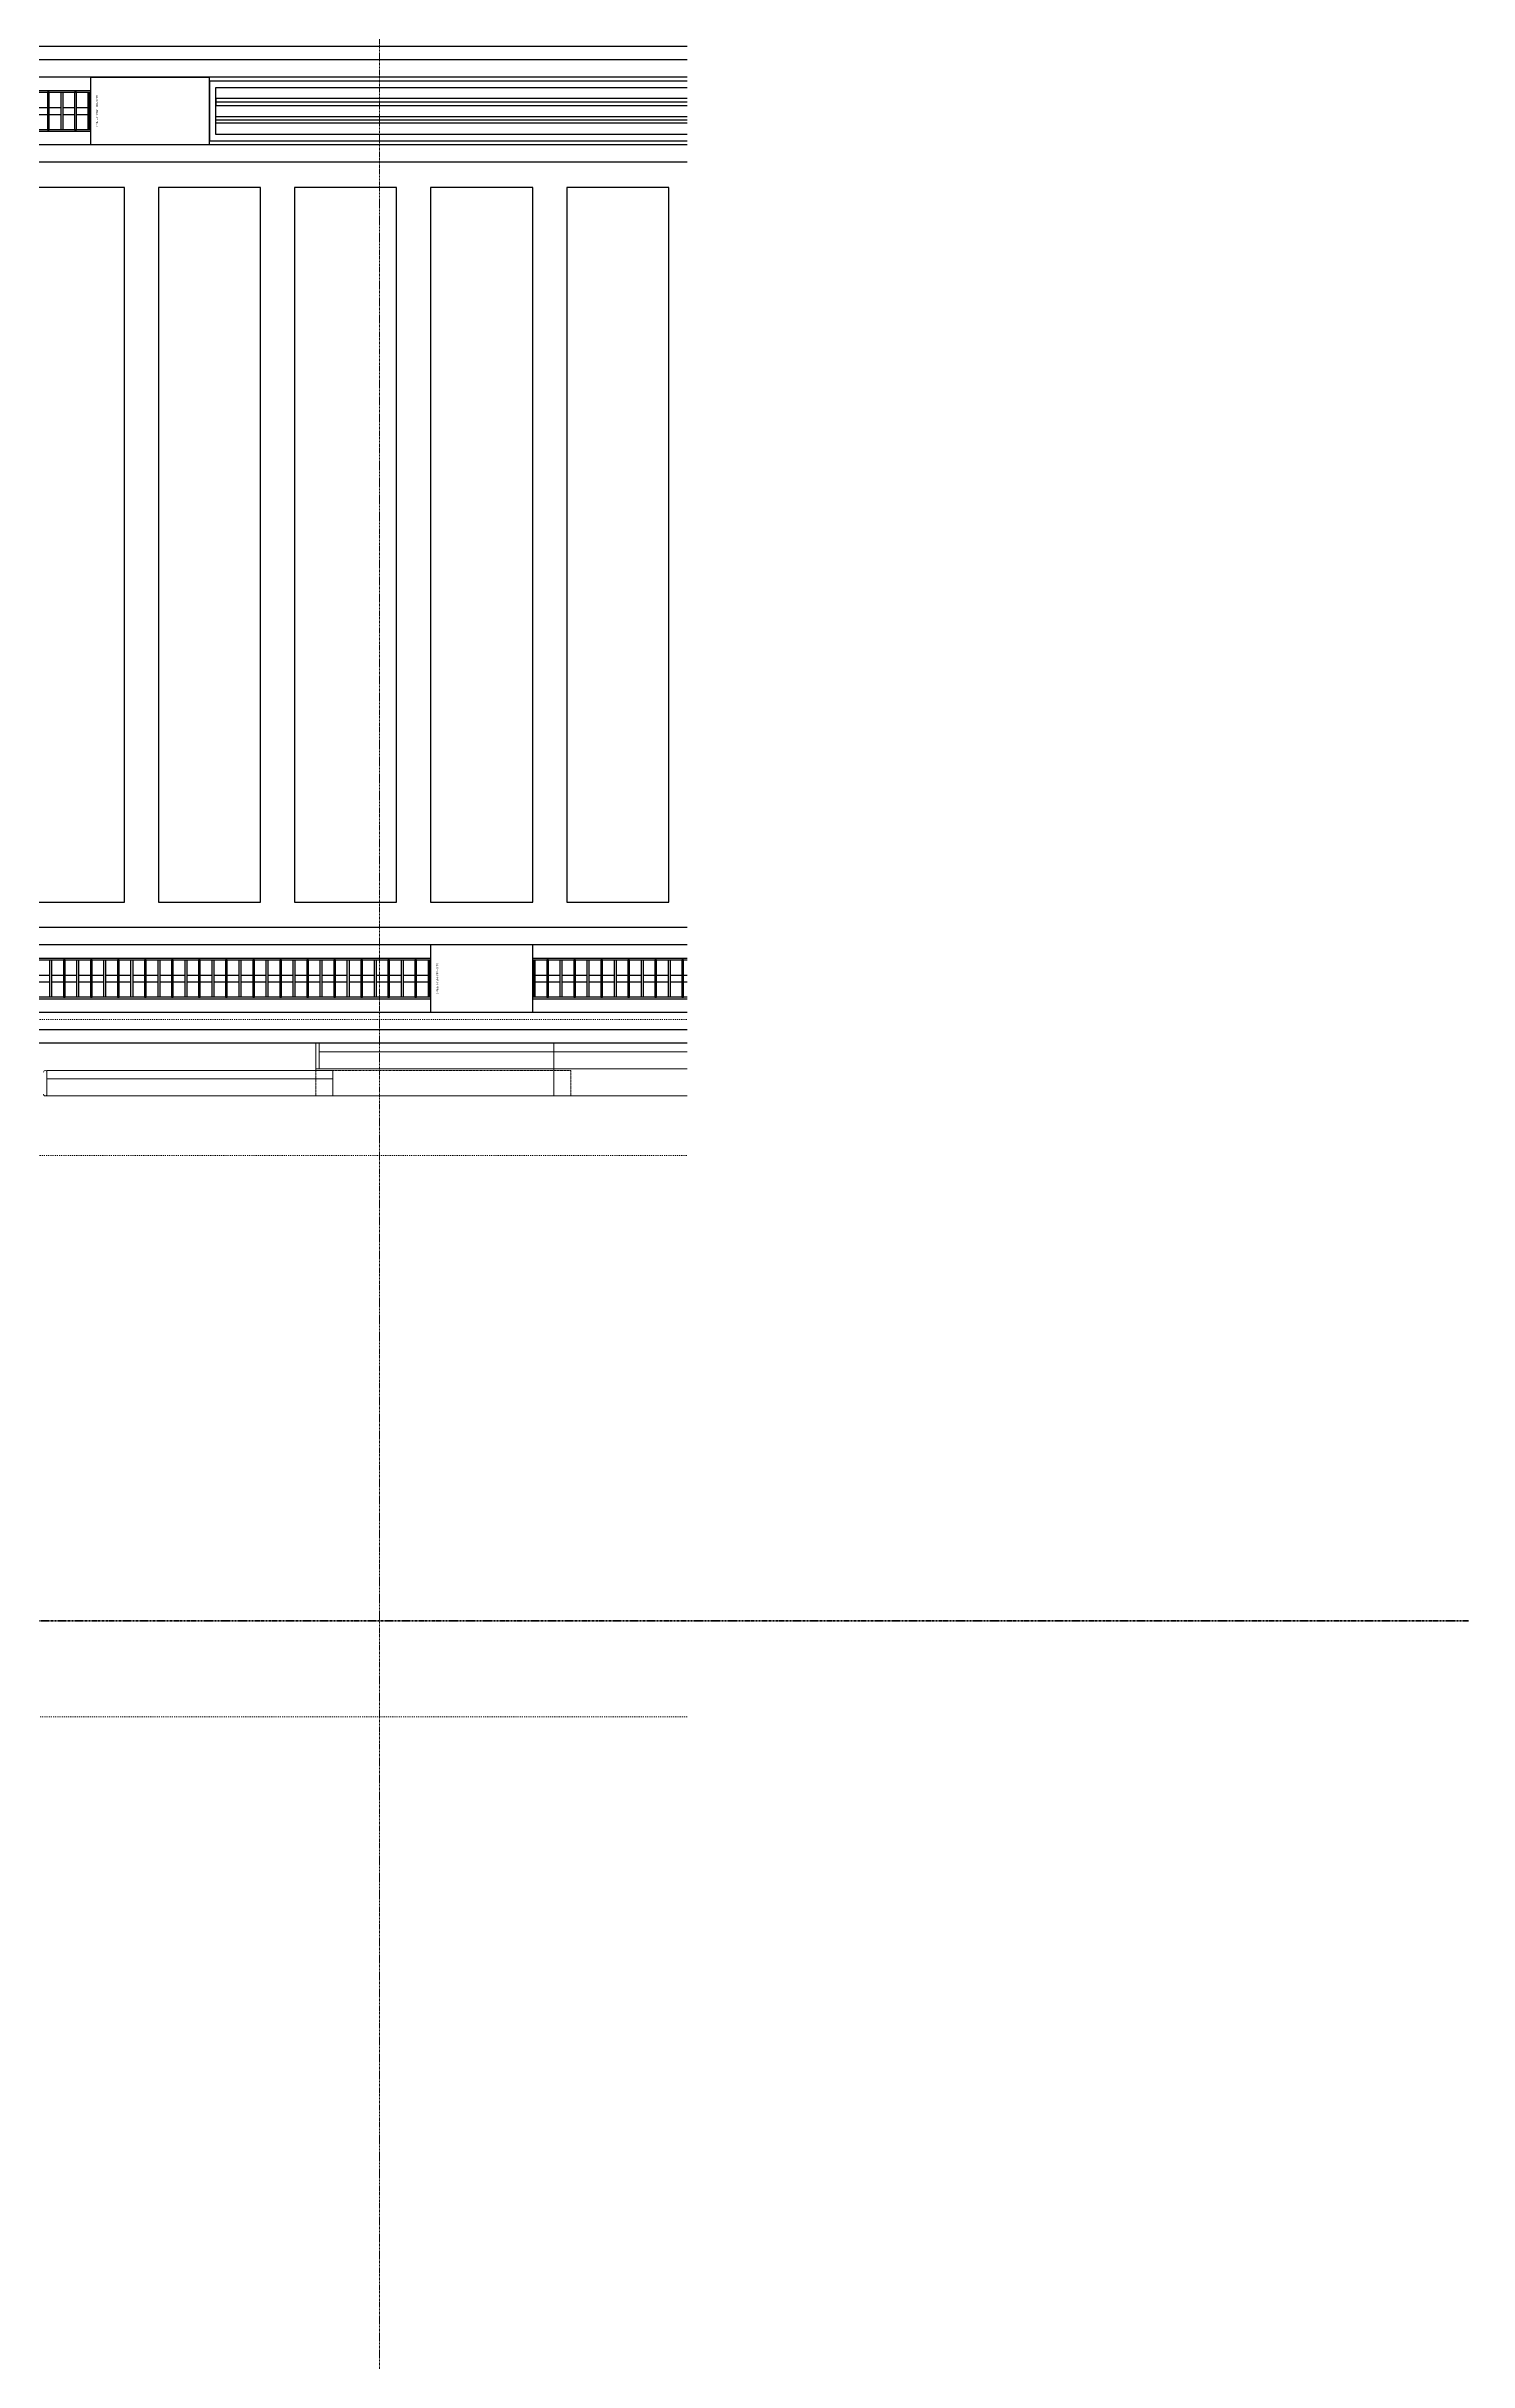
# Model space of a CAD drawing. Header units: millimetres. Extents: x -795739 to -715748, y -34378 to 22353.
# Drawn here: x -722862 to -718682, y -3776 to 3029 of the extents above; entities that cross this region are included whole.
import ezdxf
from ezdxf.enums import TextEntityAlignment as Align
from ezdxf.xclip import XClip

# ---------------------------------------------------------------- set-up
doc = ezdxf.new("R2010")
doc.units = ezdxf.units.MM
doc.header["$XCLIPFRAME"] = 0
for name, pattern in [('DASH', [6.35, 3.175, -3.175]), ('DPA_Grid _ Level 100', [10, 5.5, -1.6, 1.3, -1.6]), ('DPA_Hidden 500', [1.4, 0.8, -0.6])]:
    doc.linetypes.add(name, pattern=pattern)
for name, color, linetype in [('000 - WIPEOUT', 250, 'Continuous'), ('001 - ASCESSORIES', 251, 'Continuous'), ('008 - LIGHTING', 1, 'Continuous'), ('A04_TUBE SERIES', 2, 'Continuous'), ('A11_ALU.SOLID SHEET', 2, 'Continuous')]:
    doc.layers.add(name, color=color, linetype=linetype)
for name, color, linetype, lineweight in [('A-GENM', 1, 'Continuous', 9), ('A-GENM-HDLN', 2, 'DPA_Hidden 500', 9), ('G-ANNO-SECL', 3, 'Continuous', 9), ('Q-SPCQ', 2, 'Continuous', 9), ('Q-SPCQ-HDLN', 2, 'DASH', 9), ('S-GRID', 251, 'Continuous', 9)]:
    doc.layers.add(name, color=color, linetype=linetype, lineweight=lineweight)

# ---------------------------------------------------------------- blocks, each defined once
blk = doc.blocks.new('DPA_Speciality_PlatformScreenDoor - Length_135300-12767973-4282-01 ENLARGED LOWER PLATFORM LEVEL - REFLECTED CEILING PLAN - SHEET 3')
at = {"layer": 'A-GENM'}
for p, q in [((5337.5, -250), (5535.3, -250)), ((5535.3, -250), (5337.5, -250)), ((5432.5, -250), (5342.5, -250)), ((5342.5, -250), (5432.5, -250)), ((5442.5, -250), (5532.5, -250)), ((5532.5, -250), (5442.5, -250)), ((4590.3, -330), (4714.1, -330)), ((4600.9, -330), (4654, -330)), ((4650.4, -330), (4703.5, -330))]:
    blk.add_line(p, q, dxfattribs=at)
at = {"layer": 'A-GENM-HDLN'}
for p, q in [((4287.5, -250), (4287.5, -175)), ((5037.5, -175), (4287.5, -175)), ((5037.5, -175), (5037.5, -250)), ((5037.5, -250), (4287.5, -250))]:
    blk.add_line(p, q, dxfattribs=at)
at = {"layer": 'Q-SPCQ', "linetype": 'DASH', "lineweight": 9}
blk.add_line((3946, 1650), (73451.3, 1650), dxfattribs=at)
at = {"layer": 'Q-SPCQ'}
for p, q in [((3946, -175), (4337.5, -175)), ((4337.5, -330), (4337.5, -175)), ((4337.5, -175), (4337.5, -330)), ((4337.5, -175), (5037.5, -175)), ((4337.5, -175.9), (4337.5, -200)), ((4337.5, -200), (4337.5, -175.9)), ((4337.5, -200), (4337.5, -305)), ((4337.5, -305), (4337.5, -200)), ((4987.5, -175), (5827.5, -175)), ((5827.5, -175), (4987.5, -175)), ((4987.5, -175), (4987.5, -225)), ((4987.5, -225), (4987.5, -175)), ((5797.5, -175), (5017.5, -175)), ((5017.5, -175), (5797.5, -175)), ((5017.5, -175), (5797.5, -175)), ((5797.5, -175), (5017.5, -175)), ((5827.5, -225), (5827.5, -175)), ((5827.5, -225), (5827.5, -175)), ((5827.5, -180), (5827.5, -245)), ((5827.5, -245), (5827.5, -180)), ((3946, -255), (4337.5, -255)), ((4337.5, -255), (3946, -255)), ((4277.5, -255), (3946, -255)), ((3946, -255), (4277.5, -255)), ((3946, -255), (4287.5, -255)), ((4287.5, -255), (3946, -255)), ((4337.5, -305), (4337.5, -255)), ((4337.5, -305), (4337.5, -255)), ((4337.5, -255), (5027.5, -255)), ((5027.5, -255), (4337.5, -255)), ((4337.5, -255), (4337.5, -305)), ((4337.5, -305), (4337.5, -255)), ((4387.5, -255), (4977.5, -255)), ((4977.5, -255), (4387.5, -255)), ((4977.5, -255), (4397.5, -255)), ((4397.5, -255), (4977.5, -255)), ((5827.5, -225), (4987.5, -225)), ((4987.5, -225), (5827.5, -225)), ((4987.5, -250), (4987.5, -225)), ((4987.5, -250), (4987.5, -225)), ((5827.5, -225), (4987.5, -225)), ((4987.5, -225), (4987.5, -250)), ((4987.5, -250), (4987.5, -225)), ((4987.5, -225), (5827.5, -225)), ((4987.5, -225), (5827.5, -225)), ((5827.5, -225), (4987.5, -225)), ((5827.5, -250), (4987.5, -250)), ((4987.5, -250), (5827.5, -250)), ((4987.5, -250), (5827.5, -250)), ((5827.5, -250), (4987.5, -250)), ((5017.5, -225), (5797.5, -225)), ((5797.5, -225), (5017.5, -225)), ((5797.5, -225), (5017.5, -225)), ((5017.5, -225), (5797.5, -225)), ((5027.5, -255), (5027.5, -330)), ((5037.5, -255), (5027.5, -255)), ((5027.5, -255), (5037.5, -255)), ((5027.5, -330), (5027.5, -255)), ((5027.5, -305), (5027.5, -255)), ((5027.5, -305), (5027.5, -255)), ((5037.5, -225), (5777.5, -225)), ((5777.5, -225), (5037.5, -225)), ((5037.5, -225), (5777.5, -225)), ((5777.5, -225), (5037.5, -225)), ((5037.5, -330), (5037.5, -250)), ((5037.5, -250), (5037.5, -305)), ((5037.5, -250), (5777.5, -250)), ((5777.5, -250), (5037.5, -250)), ((5037.5, -250), (5777.5, -250)), ((5777.5, -250), (5037.5, -250)), ((5037.5, -330), (5037.5, -255)), ((5037.5, -255), (5037.5, -330)), ((5827.5, -225), (5827.5, -250)), ((5827.5, -250), (5827.5, -225)), ((5827.5, -250), (5827.5, -225)), ((5827.5, -225), (5827.5, -250)), ((3946, -305), (4327.5, -305)), ((4337.5, -305), (3946, -305)), ((3946, -305), (4277.5, -305)), ((4277.5, -305), (3946, -305)), ((4327.5, -305), (3946, -305)), ((3946, -305), (4327.5, -305)), ((3946, -305), (4277.5, -305)), ((4277.5, -305), (3946, -305)), ((3946, -305), (4337.5, -305)), ((4337.5, -305), (3946, -305)), ((3946, -305), (4287.5, -305)), ((4287.5, -305), (3946, -305)), ((4277.5, -305), (3946, -305)), ((3946, -305), (4277.5, -305)), ((3946, -330), (4337.5, -330)), ((3946, -330), (4337.5, -330)), ((4327.5, -330), (3946, -330)), ((3946, -330), (4277.5, -330)), ((4277.5, -330), (3946, -330)), ((4327.5, -330), (3946, -330)), ((3946, -330), (4327.5, -330)), ((3946, -330), (4277.5, -330)), ((4277.5, -330), (3946, -330)), ((4327.5, -305), (4337.5, -305)), ((4337.5, -330), (4327.5, -330)), ((4337.5, -305), (4337.5, -329.1)), ((4337.5, -305), (4337.5, -330)), ((4337.5, -330), (4337.5, -305)), ((4337.5, -329.1), (4337.5, -305)), ((4337.5, -305), (4347.5, -305)), ((5027.5, -305), (4337.5, -305)), ((4337.5, -305), (4337.5, -330)), ((4337.5, -330), (4337.5, -305)), ((4337.5, -305), (5027.5, -305)), ((5027.5, -305), (4337.5, -305)), ((4337.5, -330), (5037.5, -330)), ((4337.5, -330), (5027.5, -330)), ((4347.5, -330), (4337.5, -330)), ((4347.5, -305), (5027.5, -305)), ((5027.5, -305), (4347.5, -305)), ((4347.5, -305), (5027.5, -305)), ((5027.5, -330), (4347.5, -330)), ((5027.5, -330), (4347.5, -330)), ((4347.5, -330), (5027.5, -330)), ((4387.5, -305), (4977.5, -305)), ((4977.5, -305), (4387.5, -305)), ((4397.5, -305), (4977.5, -305)), ((4977.5, -305), (4397.5, -305)), ((4397.5, -305), (4977.5, -305)), ((4977.5, -305), (4397.5, -305)), ((4977.5, -305), (4397.5, -305)), ((4397.5, -305), (4977.5, -305)), ((4397.5, -330), (4977.5, -330)), ((4977.5, -330), (4397.5, -330)), ((4397.5, -330), (4977.5, -330)), ((4977.5, -330), (4397.5, -330)), ((5027.5, -330), (5027.5, -305)), ((5027.5, -330), (5027.5, -305)), ((5027.5, -305), (5027.5, -330)), ((5027.5, -330), (5027.5, -305)), ((5027.5, -330), (5037.5, -330)), ((5037.5, -330), (5027.5, -330)), ((5037.5, -305), (5037.5, -329.1))]:
    blk.add_line(p, q, dxfattribs=at)
for centre, start, end in [((5832.5, -180), 0, 180), ((5832.5, -180), 135, 180), ((5832.5, -245), 180, 210), ((5832.5, -245), 180, 0)]:
    blk.add_arc(centre, 5, start, end, dxfattribs=at)
at = {"layer": 'Q-SPCQ-HDLN'}
for p, q in [((73451.3, 0), (3946, 0)), ((73451.3, -330), (3946, -330)), ((73451.3, -400), (3946, -400))]:
    blk.add_line(p, q, dxfattribs=at)
blk = doc.blocks.new('*U1241')
at = {"layer": 'S-GRID', "linetype": 'DPA_Grid _ Level 100'}
blk.add_line((57000, -21374.7), (57000, 16961.2), dxfattribs=at)
blk = doc.blocks.new('*U925')
blk.add_attdef('EXTR.OVL-LENGTH_', (-25, -59.1), '', height=5)
blk.add_wipeout([(-25, 0), (25, 0), (25, 67400), (-25, 67400)]).dxf.layer = '000 - WIPEOUT'
at = {"layer": 'A04_TUBE SERIES', "color": 0}
blk.add_lwpolyline([(-25, 0), (25, 0), (25, 67400), (-25, 67400)], close=True, dxfattribs=at)
blk = doc.blocks.new('*U666')
at = {"color": 1}
blk.add_wipeout([(600, -60), (-600, -60), (-600, 60), (600, 60)], dxfattribs=at).dxf.layer = '000 - WIPEOUT'
at = {"layer": '001 - ASCESSORIES', "color": 0}
blk.add_lwpolyline([(600, -60), (-600, -60), (-600, 60), (600, 60)], close=True, dxfattribs=at)
at = {"layer": '001 - ASCESSORIES'}
for points in [[(-593.5, -55), (-598.5, -55), (-598.5, 55), (-593.5, 55)], [(595, -55), (-595, -55), (-595, 55), (595, 55)], [(-558.8, -55), (-553.8, -55), (-553.8, 55), (-558.8, 55)], [(-514, -55), (-519, -55), (-519, 55), (-514, 55)], [(-479.3, -55), (-474.3, -55), (-474.3, 55), (-479.3, 55)], [(-434.6, -55), (-439.6, -55), (-439.6, 55), (-434.6, 55)], [(-399.8, -55), (-394.8, -55), (-394.8, 55), (-399.8, 55)], [(-355.1, -55), (-360.1, -55), (-360.1, 55), (-355.1, 55)], [(-320.4, -55), (-315.4, -55), (-315.4, 55), (-320.4, 55)], [(-275.6, -55), (-280.6, -55), (-280.6, 55), (-275.6, 55)], [(-240.9, -55), (-235.9, -55), (-235.9, 55), (-240.9, 55)], [(-196.2, -55), (-201.2, -55), (-201.2, 55), (-196.2, 55)], [(-161.4, -55), (-156.4, -55), (-156.4, 55), (-161.4, 55)], [(-116.7, -55), (-121.7, -55), (-121.7, 55), (-116.7, 55)], [(-82, -55), (-77, -55), (-77, 55), (-82, 55)], [(-37.2, -55), (-42.2, -55), (-42.2, 55), (-37.2, 55)], [(-2.5, -55), (2.5, -55), (2.5, 55), (-2.5, 55)], [(42.2, -55), (37.2, -55), (37.2, 55), (42.2, 55)], [(77, -55), (82, -55), (82, 55), (77, 55)], [(121.7, -55), (116.7, -55), (116.7, 55), (121.7, 55)], [(156.4, -55), (161.4, -55), (161.4, 55), (156.4, 55)], [(201.2, -55), (196.2, -55), (196.2, 55), (201.2, 55)], [(235.9, -55), (240.9, -55), (240.9, 55), (235.9, 55)], [(280.6, -55), (275.6, -55), (275.6, 55), (280.6, 55)], [(315.4, -55), (320.4, -55), (320.4, 55), (315.4, 55)], [(360.1, -55), (355.1, -55), (355.1, 55), (360.1, 55)], [(394.8, -55), (399.8, -55), (399.8, 55), (394.8, 55)], [(439.6, -55), (434.6, -55), (434.6, 55), (439.6, 55)], [(474.3, -55), (479.3, -55), (479.3, 55), (474.3, 55)], [(519, -55), (514, -55), (514, 55), (519, 55)], [(553.8, -55), (558.8, -55), (558.8, 55), (553.8, 55)], [(598.5, -55), (593.5, -55), (593.5, 55), (598.5, 55)]]:
    blk.add_lwpolyline(points, close=True, dxfattribs=at)
for points in [[(-593.5, 10), (-558.8, 10)], [(-553.8, 10), (-519, 10)], [(-514, 10), (-479.3, 10)], [(-474.3, 10), (-439.6, 10)], [(-434.6, 10), (-399.8, 10)], [(-394.8, 10), (-360.1, 10)], [(-355.1, 10), (-320.4, 10)], [(-315.4, 10), (-280.6, 10)], [(-275.6, 10), (-240.9, 10)], [(-235.9, 10), (-201.2, 10)], [(-196.2, 10), (-161.4, 10)], [(-156.4, 10), (-121.7, 10)], [(-116.7, 10), (-82, 10)], [(-77, 10), (-42.2, 10)], [(-37.2, 10), (-2.5, 10)], [(2.5, 10), (37.2, 10)], [(42.2, 10), (77, 10)], [(82, 10), (116.7, 10)], [(121.7, 10), (156.4, 10)], [(161.4, 10), (196.2, 10)], [(201.2, 10), (235.9, 10)], [(240.9, 10), (275.6, 10)], [(280.6, 10), (315.4, 10)], [(320.4, 10), (355.1, 10)], [(360.1, 10), (394.8, 10)], [(399.8, 10), (434.6, 10)], [(439.6, 10), (474.3, 10)], [(479.3, 10), (514, 10)], [(519, 10), (553.8, 10)], [(558.8, 10), (593.5, 10)], [(-593.5, -10), (-558.8, -10)], [(-553.8, -10), (-519, -10)], [(-514, -10), (-479.3, -10)], [(-474.3, -10), (-439.6, -10)], [(-434.6, -10), (-399.8, -10)], [(-394.8, -10), (-360.1, -10)], [(-355.1, -10), (-320.4, -10)], [(-315.4, -10), (-280.6, -10)], [(-275.6, -10), (-240.9, -10)], [(-235.9, -10), (-201.2, -10)], [(-196.2, -10), (-161.4, -10)], [(-156.4, -10), (-121.7, -10)], [(-116.7, -10), (-82, -10)], [(-77, -10), (-42.2, -10)], [(-37.2, -10), (-2.5, -10)], [(2.5, -10), (37.2, -10)], [(42.2, -10), (77, -10)], [(82, -10), (116.7, -10)], [(121.7, -10), (156.4, -10)], [(161.4, -10), (196.2, -10)], [(201.2, -10), (235.9, -10)], [(240.9, -10), (275.6, -10)], [(280.6, -10), (315.4, -10)], [(320.4, -10), (355.1, -10)], [(360.1, -10), (394.8, -10)], [(399.8, -10), (434.6, -10)], [(439.6, -10), (474.3, -10)], [(479.3, -10), (514, -10)], [(519, -10), (553.8, -10)], [(558.8, -10), (593.5, -10)]]:
    blk.add_lwpolyline(points, dxfattribs=at)
blk = doc.blocks.new('*U668')
at = {"layer": '001 - ASCESSORIES', "color": 0, "linetype": 'ByBlock'}
blk.add_lwpolyline([(800, 87.5), (-800, 87.5), (-800, -87.5), (800, -87.5)], close=True, dxfattribs=at)
at = {"layer": '001 - ASCESSORIES', "linetype": 'ByBlock'}
for points in [[(-781.5, 69), (781.5, 69), (781.5, -69), (-781.5, -69)], [(781.5, 36.3), (-781.5, 36.3), (-781.5, 16.3), (781.5, 16.3)], [(-781.5, -16.3), (781.5, -16.3), (781.5, -36.3), (-781.5, -36.3)]]:
    blk.add_lwpolyline(points, close=True, dxfattribs=at)
for points in [[(781.5, 26.3), (-781.5, 26.3)], [(-781.5, -26.3), (781.5, -26.3)]]:
    blk.add_lwpolyline(points, dxfattribs=at)
blk = doc.blocks.new('*U926')
blk.add_attdef('EXTR.OVL-LENGTH_', (-25, -59.1), '', height=5)
blk.add_wipeout([(-25, 0), (25, 0), (25, 67400), (-25, 67400)]).dxf.layer = '000 - WIPEOUT'
at = {"layer": 'A04_TUBE SERIES', "color": 0}
blk.add_lwpolyline([(-25, 0), (25, 0), (25, 67400), (-25, 67400)], close=True, dxfattribs=at)
blk = doc.blocks.new('*U920')
at = {"layer": 'A11_ALU.SOLID SHEET', "color": 0}
blk.add_lwpolyline([(300, -98.8), (300, 98.8), (0, 98.8), (0, -98.8)], close=True, dxfattribs=at)
at = {"layer": 'Defpoints', "color": 250}
blk.add_point((0, 0), dxfattribs=at)
blk.add_text('AL.SHEET-HAT-TYPE-R', height=6, rotation=270, dxfattribs=at).set_placement((15, 0), align=Align.BOTTOM_CENTER)
blk = doc.blocks.new('*U927')
blk.add_attdef('EXTR.OVL-LENGTH_', (-25, -59.1), '', height=5)
blk.add_wipeout([(-25, 0), (25, 0), (25, 67400), (-25, 67400)]).dxf.layer = '000 - WIPEOUT'
at = {"layer": 'A04_TUBE SERIES', "color": 0}
blk.add_lwpolyline([(-25, 0), (25, 0), (25, 67400), (-25, 67400)], close=True, dxfattribs=at)
blk = doc.blocks.new('*U928')
blk.add_attdef('EXTR.OVL-LENGTH_', (-25, -59.1), '', height=5)
blk.add_wipeout([(-25, 0), (25, 0), (25, 67400), (-25, 67400)]).dxf.layer = '000 - WIPEOUT'
at = {"layer": 'A04_TUBE SERIES', "color": 0}
blk.add_lwpolyline([(-25, 0), (25, 0), (25, 67400), (-25, 67400)], close=True, dxfattribs=at)
blk = doc.blocks.new('*U919')
at = {"layer": 'A11_ALU.SOLID SHEET', "color": 0}
blk.add_lwpolyline([(350, -98.8), (350, 98.8), (0, 98.8), (0, -98.8)], close=True, dxfattribs=at)
at = {"layer": 'Defpoints', "color": 250}
blk.add_point((0, 0), dxfattribs=at)
blk.add_text('AL.SHEET-HAT-TYPE-R', height=6, rotation=270, dxfattribs=at).set_placement((15, 0), align=Align.BOTTOM_CENTER)
blk = doc.blocks.new('*U929')
at = {"color": 3}
for points in [[(-1050, -28050), (1050, -28050), (1050, -28350), (-1050, -28350)], [(-1050, -28450), (1050, -28450), (1050, -28750), (-1050, -28750)], [(-1050, -28850), (1050, -28850), (1050, -29150), (-1050, -29150)], [(-1050, -29250), (1050, -29250), (1050, -29550), (-1050, -29550)], [(-1050, -29650), (1050, -29650), (1050, -29950), (-1050, -29950)]]:
    blk.add_wipeout(points, dxfattribs=at).dxf.layer = '000 - WIPEOUT'
at = {"layer": 'A11_ALU.SOLID SHEET', "color": 0, "linetype": 'ByBlock'}
for points in [[(-1050, -28350), (1050, -28350), (1050, -28050), (-1050, -28050)], [(-1050, -28750), (1050, -28750), (1050, -28450), (-1050, -28450)], [(-1050, -29150), (1050, -29150), (1050, -28850), (-1050, -28850)], [(-1050, -29550), (1050, -29550), (1050, -29250), (-1050, -29250)], [(-1050, -29950), (1050, -29950), (1050, -29650), (-1050, -29650)]]:
    blk.add_lwpolyline(points, close=True, dxfattribs=at)
blk = doc.blocks.new('*U1025')
blk.add_lwpolyline([(-107450, -550), (27650, -550), (27650, -3480), (-107450, -3480)], close=True)
at = {"layer": '008 - LIGHTING'}
blk.add_blockref('*U668', (23100, -740), dxfattribs=at)
blk.add_blockref('*U668', (23100, -740), dxfattribs=at)
blk.add_blockref('*U668', (23100, -740), dxfattribs=at)
at = {"layer": 'A11_ALU.SOLID SHEET', "color": 1}
for name, p in [('*U919', (21950, -740)), ('*U920', (22950, -3290))]:
    blk.add_blockref(name, p, dxfattribs=at)
at = {"layer": '008 - LIGHTING'}
for p in [(21350, -740), (22350, -3290), (23850, -3290)]:
    blk.add_blockref('*U666', p, dxfattribs=at)
at = {"layer": 'A04_TUBE SERIES', "linetype": 'ByBlock', "rotation": 270}
for name, p in [('*U926', (-39850, -615)), ('*U925', (-39850, -865)), ('*U928', (-39850, -3165)), ('*U927', (-39850, -3415))]:
    blk.add_blockref(name, p, dxfattribs=at)
at = {"layer": 'A11_ALU.SOLID SHEET', "linetype": 'ByBlock', "rotation": 90}
blk.add_blockref('*U929', (-6300, -2015), dxfattribs=at)
at = {"layer": '008 - LIGHTING'}
for p in [(21350, -740), (22350, -3290), (23850, -3290)]:
    blk.add_blockref('*U666', p, dxfattribs=at)
for p in [(21350, -740), (22350, -3290), (23850, -3290)]:
    blk.add_blockref('*U666', p, dxfattribs=at)
blk = doc.blocks.new('DPA_Speciality_PlatformScreenDoor - Length_135300-12767973-4180-01 LOWER PLATFORM LEVEL - REFLECTED CEILING PLAN')
at = {"layer": 'A-GENM'}
for p, q in [((5337.5, -250), (5527.6, -250)), ((5527.6, -250), (5337.5, -250)), ((5432.5, -250), (5342.5, -250)), ((5342.5, -250), (5432.5, -250)), ((5442.5, -250), (5532.5, -250)), ((5532.5, -250), (5442.5, -250)), ((4590.3, -330), (4714.1, -330)), ((4600.9, -330), (4654, -330)), ((4650.4, -330), (4703.5, -330))]:
    blk.add_line(p, q, dxfattribs=at)
at = {"layer": 'A-GENM-HDLN'}
for p, q in [((4287.5, -250), (4287.5, -175)), ((5037.5, -175), (4287.5, -175)), ((5037.5, -175), (5037.5, -250)), ((5037.5, -250), (4287.5, -250))]:
    blk.add_line(p, q, dxfattribs=at)
at = {"layer": 'Q-SPCQ', "linetype": 'DASH'}
blk.add_line((1000, 1650), (134300, 1650), dxfattribs=at)
at = {"layer": 'Q-SPCQ'}
for p, q in [((1862.5, -175), (4337.5, -175)), ((4337.5, -330), (4337.5, -175)), ((4337.5, -175), (4337.5, -330)), ((4337.5, -175), (5037.5, -175)), ((4337.5, -187.5), (4337.5, -200)), ((4337.5, -200), (4337.5, -187.5)), ((4337.5, -200), (4337.5, -305)), ((4337.5, -305), (4337.5, -200)), ((4987.5, -175), (5827.5, -175)), ((5827.5, -175), (4987.5, -175)), ((4987.5, -175), (4987.5, -225)), ((4987.5, -225), (4987.5, -175)), ((5797.5, -175), (5017.5, -175)), ((5017.5, -175), (5797.5, -175)), ((5017.5, -175), (5797.5, -175)), ((5797.5, -175), (5017.5, -175)), ((5827.5, -225), (5827.5, -175)), ((5827.5, -225), (5827.5, -175)), ((5827.5, -180), (5827.5, -245)), ((5827.5, -245), (5827.5, -180)), ((1862.5, -255), (4337.5, -255)), ((4337.5, -255), (1862.5, -255)), ((1912.5, -255), (4284.8, -255)), ((4284.8, -255), (1912.5, -255)), ((4277.5, -255), (1922.5, -255)), ((1922.5, -255), (4277.5, -255)), ((4337.5, -305), (4337.5, -255)), ((4337.5, -305), (4337.5, -255)), ((4337.5, -255), (5027.5, -255)), ((5027.5, -255), (4337.5, -255)), ((4337.5, -255), (4337.5, -305)), ((4337.5, -305), (4337.5, -255)), ((4387.5, -255), (4977.5, -255)), ((4977.5, -255), (4387.5, -255)), ((4977.5, -255), (4397.5, -255)), ((4397.5, -255), (4977.5, -255)), ((5827.5, -225), (4987.5, -225)), ((4987.5, -225), (5827.5, -225)), ((4987.5, -250), (4987.5, -225)), ((4987.5, -250), (4987.5, -225)), ((5827.5, -225), (4987.5, -225)), ((4987.5, -225), (4987.5, -250)), ((4987.5, -250), (4987.5, -225)), ((4987.5, -225), (5827.5, -225)), ((4987.5, -225), (5827.5, -225)), ((5827.5, -225), (4987.5, -225)), ((5827.5, -250), (4987.5, -250)), ((4987.5, -250), (5827.5, -250)), ((4987.5, -250), (5827.5, -250)), ((5827.5, -250), (4987.5, -250)), ((5017.5, -225), (5797.5, -225)), ((5797.5, -225), (5017.5, -225)), ((5797.5, -225), (5017.5, -225)), ((5017.5, -225), (5797.5, -225)), ((5027.5, -255), (5027.5, -330)), ((5037.5, -255), (5027.5, -255)), ((5027.5, -255), (5037.5, -255)), ((5027.5, -330), (5027.5, -255)), ((5027.5, -305), (5027.5, -255)), ((5027.5, -305), (5027.5, -255)), ((5037.5, -225), (5777.5, -225)), ((5777.5, -225), (5037.5, -225)), ((5037.5, -225), (5777.5, -225)), ((5777.5, -225), (5037.5, -225)), ((5037.5, -330), (5037.5, -250)), ((5037.5, -250), (5037.5, -305)), ((5037.5, -250), (5777.5, -250)), ((5777.5, -250), (5037.5, -250)), ((5037.5, -250), (5777.5, -250)), ((5777.5, -250), (5037.5, -250)), ((5037.5, -330), (5037.5, -255)), ((5037.5, -255), (5037.5, -330)), ((5827.5, -225), (5827.5, -250)), ((5827.5, -250), (5827.5, -225)), ((5827.5, -250), (5827.5, -225)), ((5827.5, -225), (5827.5, -250)), ((4337.5, -305), (1862.5, -305)), ((1862.5, -305), (4337.5, -305)), ((4337.5, -305), (1862.5, -305)), ((1862.5, -330), (4337.5, -330)), ((1862.5, -330), (4337.5, -330)), ((1872.5, -305), (4327.5, -305)), ((4327.5, -305), (1872.5, -305)), ((1872.5, -305), (4327.5, -305)), ((4327.5, -330), (1872.5, -330)), ((4327.5, -330), (1872.5, -330)), ((1872.5, -330), (4327.5, -330)), ((1912.5, -305), (4284.8, -305)), ((4284.8, -305), (1912.5, -305)), ((1922.5, -305), (4277.5, -305)), ((4277.5, -305), (1922.5, -305)), ((1922.5, -305), (4277.5, -305)), ((4277.5, -305), (1922.5, -305)), ((4277.5, -305), (1922.5, -305)), ((1922.5, -305), (4277.5, -305)), ((1922.5, -330), (4277.5, -330)), ((4277.5, -330), (1922.5, -330)), ((1922.5, -330), (4277.5, -330)), ((4277.5, -330), (1922.5, -330)), ((4327.5, -305), (4337.5, -305)), ((4337.5, -330), (4327.5, -330)), ((4337.5, -305), (4337.5, -317.5)), ((4337.5, -305), (4337.5, -330)), ((4337.5, -330), (4337.5, -305)), ((4337.5, -317.5), (4337.5, -305)), ((4337.5, -305), (4347.5, -305)), ((5027.5, -305), (4337.5, -305)), ((4337.5, -305), (4337.5, -330)), ((4337.5, -330), (4337.5, -305)), ((4337.5, -305), (5027.5, -305)), ((5027.5, -305), (4337.5, -305)), ((4337.5, -330), (5037.5, -330)), ((4337.5, -330), (5027.5, -330)), ((4347.5, -330), (4337.5, -330)), ((4347.5, -305), (5027.5, -305)), ((5027.5, -305), (4347.5, -305)), ((4347.5, -305), (5027.5, -305)), ((5027.5, -330), (4347.5, -330)), ((5027.5, -330), (4347.5, -330)), ((4347.5, -330), (5027.5, -330)), ((4387.5, -305), (4977.5, -305)), ((4977.5, -305), (4387.5, -305)), ((4397.5, -305), (4977.5, -305)), ((4977.5, -305), (4397.5, -305)), ((4397.5, -305), (4977.5, -305)), ((4977.5, -305), (4397.5, -305)), ((4977.5, -305), (4397.5, -305)), ((4397.5, -305), (4977.5, -305)), ((4397.5, -330), (4977.5, -330)), ((4977.5, -330), (4397.5, -330)), ((4397.5, -330), (4977.5, -330)), ((4977.5, -330), (4397.5, -330)), ((5027.5, -330), (5027.5, -305)), ((5027.5, -330), (5027.5, -305)), ((5027.5, -305), (5027.5, -330)), ((5027.5, -330), (5027.5, -305)), ((5027.5, -330), (5037.5, -330)), ((5037.5, -330), (5027.5, -330)), ((5037.5, -305), (5037.5, -317.5))]:
    blk.add_line(p, q, dxfattribs=at)
for centre, start, end in [((5832.5, -180), 360, 180), ((5832.5, -180), 0, 180), ((5832.5, -245), 180, 360), ((5832.5, -245), 180, 0)]:
    blk.add_arc(centre, 5, start, end, dxfattribs=at)
at = {"layer": 'Q-SPCQ-HDLN'}
for p, q in [((135200, 0), (-100, 0)), ((135200, -330), (-100, -330)), ((135200, -400), (-100, -400))]:
    blk.add_line(p, q, dxfattribs=at)
blk = doc.blocks.new('C-1-PP19-AR-4180-01-B_20250908-040939_EXDOWNLIGHT')
at = {"layer": 'Q-SPCQ', "rotation": 180}
blk.add_blockref('DPA_Speciality_PlatformScreenDoor - Length_135300-12767973-4180-01 LOWER PLATFORM LEVEL - REFLECTED CEILING PLAN', (27650, -3810), dxfattribs=at)

msp = doc.modelspace()

# ---------------------------------------------------------------- linework, layer by layer
at = {"layer": 'G-ANNO-SECL', "linetype": 'DPA_Grid _ Level 100', "lineweight": 50}
msp.add_line((-793928, -1598.3), (-718681.7, -1598.3), dxfattribs=at)

# ---------------------------------------------------------------- block references
ref = msp.add_blockref('*U1025', (-744682.4, 3579))
XClip(ref).set_block_clipping_path([(-45801.3280238605, -9620.0077451947), (23704.0078937773, 10334.9999958097)])

# ---------------------------------------------------------------- next in the draw order: block references
msp.add_blockref('*U1241', (-778882.4, 3579))
ref = msp.add_blockref('C-1-PP19-AR-4180-01-B_20250908-040939_EXDOWNLIGHT', (-744682.4, 3579))
XClip(ref).set_block_clipping_path([(-45801.3280238605, -9620.0077451947), (23704.0078937773, 10334.9999958097)])
at = {"layer": 'Q-SPCQ', "rotation": 180}
msp.add_blockref('DPA_Speciality_PlatformScreenDoor - Length_135300-12767973-4282-01 ENLARGED LOWER PLATFORM LEVEL - REFLECTED CEILING PLAN - SHEET 3', (-717032.4, -231), dxfattribs=at)

doc.saveas('drawing.dxf')
